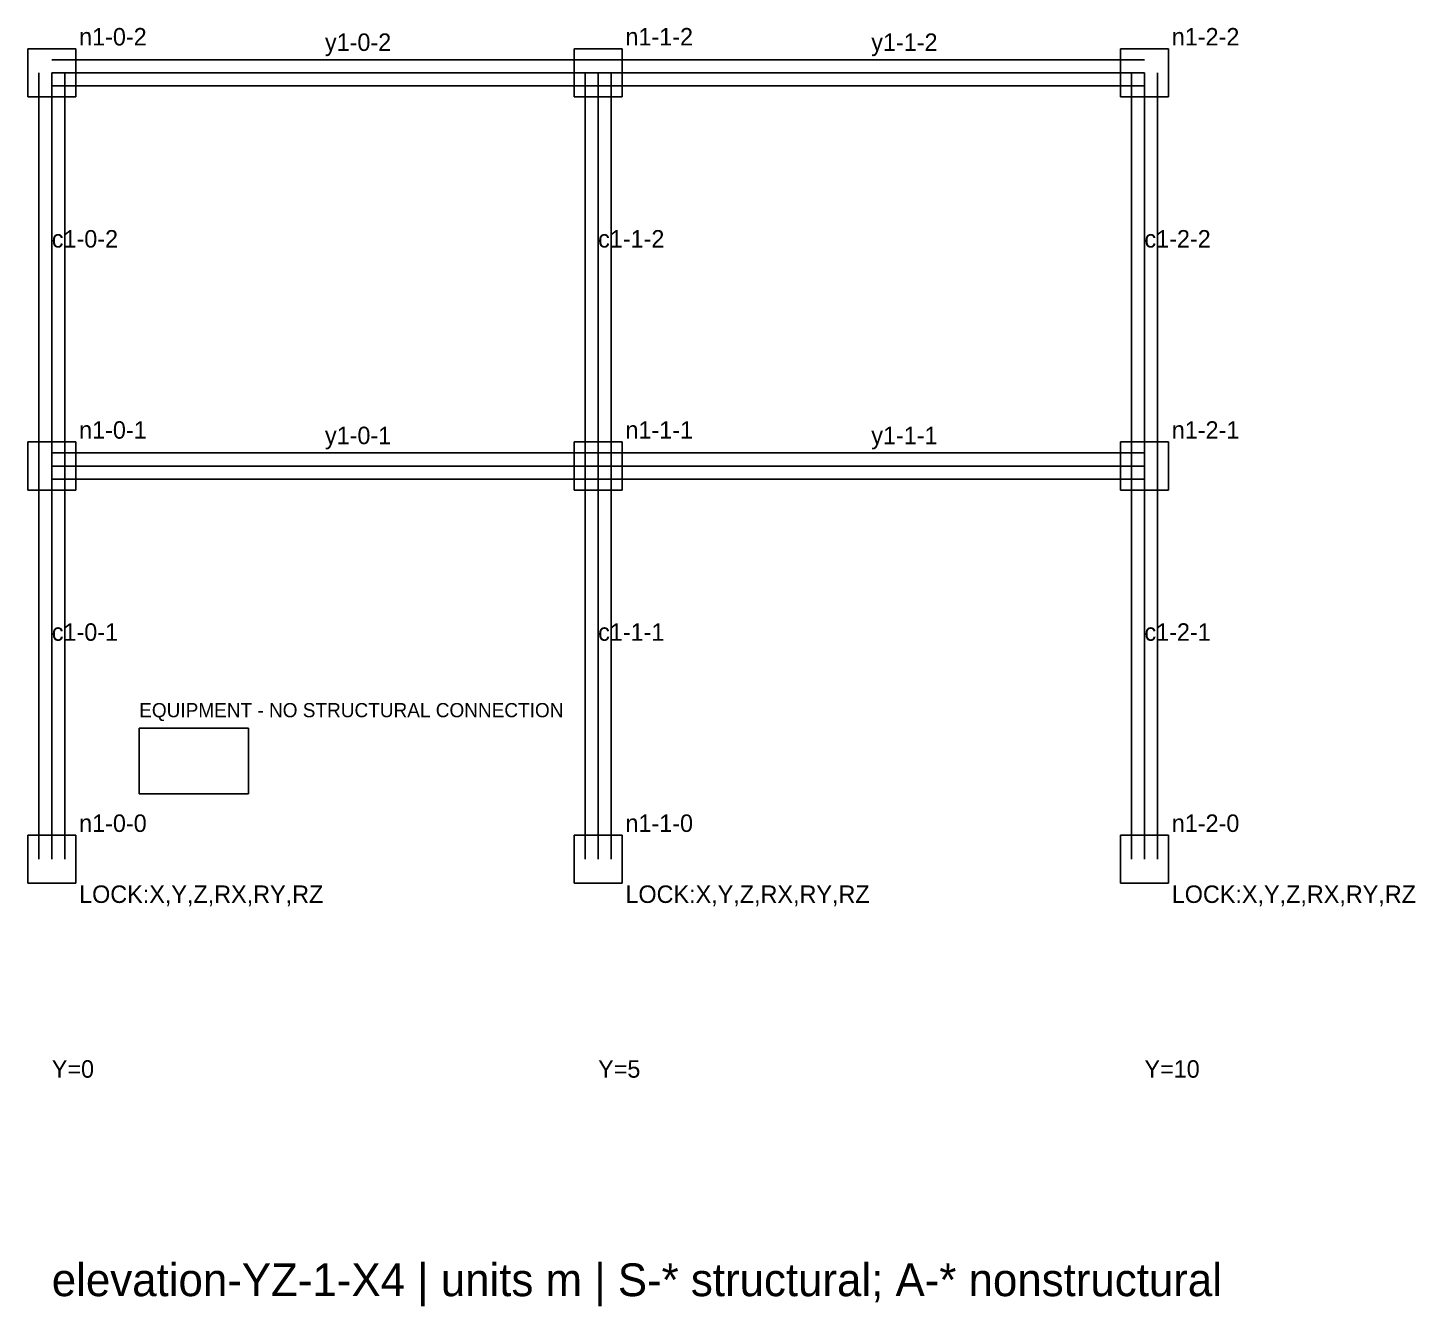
# Model space of a CAD drawing. Extents: x -3 to 372, y -46 to 10.
# Drawn here: x 279.78 to 292.48, y -4.09 to 7.61 of the extents above; entities that cross this region are included whole.
import ezdxf

# ---------------------------------------------------------------- set-up
doc = ezdxf.new("R2010")
doc.units = 0

msp = doc.modelspace()

# ---------------------------------------------------------------- linework, layer by layer
at = {"layer": 'A-COLUMN'}
for p, q in [((280.22, 7.42), (279.78, 7.42)), ((279.78, 7.42), (279.78, 6.98)), ((280.22, 6.98), (280.22, 7.42)), ((285.22, 7.42), (284.78, 7.42)), ((284.78, 7.42), (284.78, 6.98)), ((285.22, 6.98), (285.22, 7.42)), ((290.22, 7.42), (289.78, 7.42)), ((289.78, 7.42), (289.78, 6.98)), ((290.22, 6.98), (290.22, 7.42)), ((279.78, 6.98), (280.22, 6.98)), ((284.78, 6.98), (285.22, 6.98)), ((289.78, 6.98), (290.22, 6.98)), ((280.22, 3.82), (279.78, 3.82)), ((279.78, 3.82), (279.78, 3.38)), ((280.22, 3.38), (280.22, 3.82)), ((285.22, 3.82), (284.78, 3.82)), ((284.78, 3.82), (284.78, 3.38)), ((285.22, 3.38), (285.22, 3.82)), ((290.22, 3.82), (289.78, 3.82)), ((289.78, 3.82), (289.78, 3.38)), ((290.22, 3.38), (290.22, 3.82)), ((279.78, 3.38), (280.22, 3.38)), ((284.78, 3.38), (285.22, 3.38)), ((289.78, 3.38), (290.22, 3.38)), ((280.22, 0.22), (279.78, 0.22)), ((279.78, 0.22), (279.78, -0.22)), ((280.22, -0.22), (280.22, 0.22)), ((285.22, 0.22), (284.78, 0.22)), ((284.78, 0.22), (284.78, -0.22)), ((285.22, -0.22), (285.22, 0.22)), ((290.22, 0.22), (289.78, 0.22)), ((289.78, 0.22), (289.78, -0.22)), ((290.22, -0.22), (290.22, 0.22)), ((279.78, -0.22), (280.22, -0.22)), ((284.78, -0.22), (285.22, -0.22)), ((289.78, -0.22), (290.22, -0.22))]:
    msp.add_line(p, q, dxfattribs=at)
at = {"layer": 'A-EQUIPMENT'}
for p, q in [((281.8, 1.2), (280.8, 1.2)), ((280.8, 1.2), (280.8, 0.6)), ((281.8, 0.6), (281.8, 1.2)), ((280.8, 0.6), (281.8, 0.6))]:
    msp.add_line(p, q, dxfattribs=at)
at = {"layer": 'A-WALL'}
for p, q in [((280, 7.32), (285, 7.32)), ((285, 7.32), (290, 7.32)), ((279.88, 3.6), (279.88, 7.2)), ((280.12, 3.6), (280.12, 7.2)), ((284.88, 3.6), (284.88, 7.2)), ((285.12, 3.6), (285.12, 7.2)), ((289.88, 3.6), (289.88, 7.2)), ((290.12, 3.6), (290.12, 7.2)), ((280, 7.08), (285, 7.08)), ((285, 7.08), (290, 7.08)), ((280, 3.72), (285, 3.72)), ((285, 3.72), (290, 3.72)), ((279.88, 0), (279.88, 3.6)), ((280.12, 0), (280.12, 3.6)), ((284.88, 0), (284.88, 3.6)), ((285.12, 0), (285.12, 3.6)), ((289.88, 0), (289.88, 3.6)), ((290.12, 0), (290.12, 3.6)), ((280, 3.48), (285, 3.48)), ((285, 3.48), (290, 3.48))]:
    msp.add_line(p, q, dxfattribs=at)
at = {"layer": 'S-BEAM'}
for p, q in [((280, 7.2), (285, 7.2)), ((285, 7.2), (290, 7.2)), ((280, 3.6), (285, 3.6)), ((285, 3.6), (290, 3.6))]:
    msp.add_line(p, q, dxfattribs=at)
at = {"layer": 'S-COLUMN'}
for p, q in [((280, 3.6), (280, 7.2)), ((285, 3.6), (285, 7.2)), ((290, 3.6), (290, 7.2)), ((280, 0), (280, 3.6)), ((285, 0), (285, 3.6)), ((290, 0), (290, 3.6))]:
    msp.add_line(p, q, dxfattribs=at)

# ---------------------------------------------------------------- texts
at = {"layer": 'A-DIM'}
for s, p in [('Y=0', (280, -2)), ('Y=5', (285, -2)), ('Y=10', (290, -2))]:
    msp.add_text(s, height=0.16, dxfattribs=at).set_placement(p)
at = {"layer": 'A-EQUIPMENT-TAG'}
msp.add_text('EQUIPMENT - NO STRUCTURAL CONNECTION', height=0.13, dxfattribs=at).set_placement((280.8, 1.3))
at = {"layer": 'A-SUPPORT'}
for p in [(280.25, -0.4), (285.25, -0.4), (290.25, -0.4)]:
    msp.add_text('LOCK:X,Y,Z,RX,RY,RZ', height=0.16, dxfattribs=at).set_placement(p)
at = {"layer": 'ANNOTATION'}
msp.add_text('elevation-YZ-1-X4 | units m | S-* structural; A-* nonstructural', height=0.3, dxfattribs=at).set_placement((280, -4))
at = {"layer": 'S-MEMBER-TAG'}
for s, p in [('y1-0-2', (282.5, 7.4)), ('y1-1-2', (287.5, 7.4)), ('c1-0-2', (280, 5.6)), ('c1-1-2', (285, 5.6)), ('c1-2-2', (290, 5.6)), ('y1-0-1', (282.5, 3.8)), ('y1-1-1', (287.5, 3.8)), ('c1-0-1', (280, 2)), ('c1-1-1', (285, 2)), ('c1-2-1', (290, 2))]:
    msp.add_text(s, height=0.16, dxfattribs=at).set_placement(p)
at = {"layer": 'S-NODE-TAG'}
for s, p in [('n1-0-2', (280.25, 7.45)), ('n1-1-2', (285.25, 7.45)), ('n1-2-2', (290.25, 7.45)), ('n1-0-1', (280.25, 3.85)), ('n1-1-1', (285.25, 3.85)), ('n1-2-1', (290.25, 3.85)), ('n1-0-0', (280.25, 0.25)), ('n1-1-0', (285.25, 0.25)), ('n1-2-0', (290.25, 0.25))]:
    msp.add_text(s, height=0.16, dxfattribs=at).set_placement(p)

doc.saveas('drawing.dxf')
